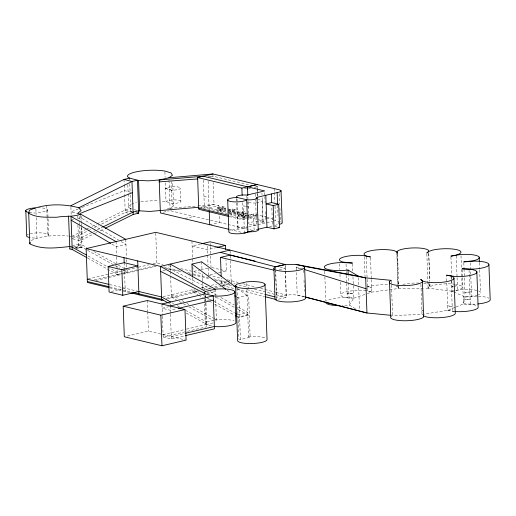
<?xml version="1.0" encoding="UTF-8"?>
<svg xmlns="http://www.w3.org/2000/svg" width="516" height="516" viewBox="0 0 516 516"><rect width="100%" height="100%" fill="white"/><g stroke="black" fill="none" stroke-linecap="round" stroke-linejoin="round"><path stroke-width="0.39" stroke-dasharray="2.58 1.94" d="M429.925 284.11L429.886 286.941L428.087 288.167L424.133 288.205M94.254 279.917L122.505 273.299L117.267 274.557L117.513 272.371L86.907 255.33M154.613 265.779L123.253 273.125L126.994 272.28L127.239 270.094M456.009 306.955L463.471 303.93L465.064 297.003L464.071 269.933M352.97 276.737L353.757 298.171L349.306 305.124A17.183 4.012 -2.1 0 1 341.927 305.678M211.367 325.77L206.155 324.519L205.226 323.68L206.652 322.055L214.127 320.307M477.732 294.952A16.106 3.76 -2.1 0 1 474.849 295.791L465.064 297.003L452.19 291.269L428.087 288.167L429.564 286.761L432.943 285.49A17.118 3.999 -2.1 0 1 454.951 284.252M81.76 227.498L82.263 241.178L78.6 244.1L72.633 245.732M167.036 209.038L170.022 208.335L173.557 205.871L172.673 181.729M427.919 283.626L429.718 282.407M71.969 236.289L85.624 229.543M86.34 229.188L89.216 227.769M92.087 226.35L96.402 224.215M97.118 223.86L125.143 210.012L130.709 208.709L133.579 209.464M72.059 238.663L91.455 229.078M94.331 227.659L98.64 225.531M101.517 224.112L125.227 212.405L130.793 211.102L132.231 211.483M72.692 236.476L79.922 238.353L92.854 231.961M93.57 231.607L96.447 230.188M97.163 229.833L102.194 227.343M72.782 238.85L80.006 240.727L93.66 233.987M94.376 233.632L97.253 232.213M100.13 230.787L103.722 229.014M75.807 247.815L78.684 246.474L81.934 247.209L86.862 249.95M31.218 240.527C42.615 235.212 55.773 235.199 68.106 236.025M390.78 316.798A16.68 3.896 -2.1 0 1 392.592 315.476L422.011 314.489L447.798 310.29L455.26 307.259M78.484 208.864L71.073 211.812L76.858 213.314M79.225 208.574L81.444 207.69M82.186 207.393L124.427 190.597L130.935 192.287M366.154 290.876L364.038 290.605A16.377 3.825 -2.1 0 0 344.159 292.417A16.377 3.825 -2.1 0 0 344.482 297.184L353.757 298.171L366.521 293.881M367.269 293.63L371.778 292.114L398.823 288.47L423.339 288.212M74.962 247.512L78.684 246.474L77.832 223.176M210.773 176.756L213.018 176.227L250.286 185.141M71.137 220.158L74.13 219.455M77.871 218.578L80.857 217.875L118.338 239.869M248.293 188.914L250.537 188.385M254.278 187.508L257.271 186.811L257.355 189.172M163.379 212.231L168.616 210.999M199.382 207.974L214.056 204.549L218.823 205.69L219.068 212.302M202.982 208.303L204.375 207.974L227.795 213.572M209.103 207.967L218.823 205.69M217.507 207.677L222.364 206.535L225.563 207.303L225.608 208.451L220.745 209.586L217.546 208.825L217.507 207.677L220.706 208.438L225.563 207.303M217.546 208.825L222.409 207.684L222.364 206.535M222.235 208.806L217.371 209.948L217.417 211.089L222.273 209.954L225.473 210.721L225.434 209.573L222.235 208.806L222.273 209.954M185.18 218.5L194.158 216.398M225.434 209.573L220.571 210.709L220.609 211.857L225.473 210.721M256.433 202.827L262.251 201.466A7.301 1.703 -2.1 0 0 256.845 199.602M235.502 209.677L232.303 208.915L227.44 210.051L230.639 210.818L235.502 209.677L235.548 210.825L230.684 211.966L228.762 211.502M73.62 246.745L81.851 244.816L86.778 247.564M227.485 211.199L232.348 210.064L232.303 208.915M235.812 212.05L230.949 213.192L230.994 214.34L235.851 213.198L235.812 212.05L232.613 211.289L227.75 212.424L204.304 206.819L200.298 207.168M76.697 248.435L81.934 247.209L81.206 227.388M229.181 213.25L232.658 212.437L235.851 213.198M237.844 212.54L242.707 211.399L245.906 212.166L245.951 213.314L241.088 214.45L237.889 213.689L237.844 212.54L241.043 213.302L245.906 212.166M237.889 213.689L242.752 212.547M238.315 214.985L243.178 213.843L246.377 214.611L246.416 215.727L241.559 216.862L241.514 215.72L238.315 214.985L238.36 216.101L243.217 214.959L246.416 215.727M241.514 215.752L246.377 214.611M243.816 216.269L246.061 215.746M246.809 215.565L253.543 213.992L265.798 216.92M209.715 224.724L219.442 222.448L219.184 215.424M243.862 217.417L247.603 216.539M248.351 216.365L253.582 215.14M246.513 217.913L242.997 218.732L229.001 215.385M256.845 215.488L248.583 217.41L260.554 220.268L265.83 222.841M229.072 216.52L243.042 219.861L246.532 219.048M256.852 216.63L248.628 218.558L247.803 196.08M260.554 220.268L265.792 219.042M266.533 218.868L270.274 217.991L274.235 219.926M247.983 227.021L238.134 229.33A9.604 2.245 -2.1 0 0 229.672 230.962M248.757 226.84L256.51 225.028L255.594 199.956M257.968 224.686L272.564 221.267M273.312 221.093L275.557 220.564L278.337 221.229M251.66 230.768L256.962 229.53M269.726 226.537L272.487 225.892L271.784 206.613M274.673 225.382L278.317 224.525L278.201 221.332M200.711 243.991L192.12 246.003L207.458 249.673L216.056 247.661M88.03 279.014L122.421 270.958M123.169 270.784L137.649 267.391M138.417 267.211L149.156 264.695M152.994 263.799L156.832 262.896L162.998 264.373M95.821 280.491L122.537 274.235M123.285 274.06L156.187 266.353M162.74 270.926L165.533 270.274M168.293 269.623L170.377 269.139L210.341 289.018M193.835 271.377L200.085 269.913M200.866 269.726L208.683 267.901M111.379 291.469L121.312 289.141M122.073 288.966L125.13 288.25M208.135 268.043L208.4 275.228L215.43 273.583M218.552 272.848L226.369 271.016L225.956 259.838M163.088 296.616L194.397 289.283M201.124 287.709L207.329 286.251M211.25 285.335L216.733 284.052M219.874 283.316L226.679 281.723M227.421 281.549L231.162 280.672L238.14 282.497M279.233 269.668L285.213 268.262L279.795 266.966M300.615 268.849L296.203 267.475L296.797 267.662M166.165 298.254L197.847 290.889M203.491 289.515L210.547 287.863M214.469 286.941L219.171 285.838M222.222 285.174L230.478 283.181M167.694 298.841L199.002 291.508M205.878 289.895L211.367 288.612M215.288 287.689L220.777 286.406M223.054 285.87L229.788 284.297M206.993 293.456L215.34 291.501L213.908 290.792M169.151 306.62L162.101 308.271L170.293 310.232L176.556 308.762M236.986 288.141L237.334 297.751L247.061 295.475L248.635 295.849L250.15 337.264L240.43 339.547L238.856 339.167L237.366 298.525M285.554 270.984L286.257 297.403L276.537 299.68L275.686 267.643M127.426 336.039L148.434 331.117L185.315 339.934M214.875 320.126L216.372 319.778A15.357 3.586 -2.1 0 1 234.103 320.92M237.96 314.702L247.68 312.425L237.121 306.549M163.069 334.613L185.786 329.292M186.573 329.111L206.155 324.519M186.321 313.07L206.735 324.429L214.966 322.5M247.77 314.818L238.044 317.095L239.618 317.469L249.344 315.192L247.77 314.818L237.205 308.942M162.392 316.256L163.153 336.987L186.657 331.478M187.443 331.298L206.245 326.892L205.22 298.977M171.254 336.574L184.573 333.452M163.153 336.987L171.344 338.941L185.444 335.639M453.37 286.412L452.022 286.728L454.841 286.18M454.048 286.257L457.37 285.619L455.544 286.045M451.816 281.097L452.19 291.269L454.886 290.637M197.473 290.966L192.984 292.004L197.912 294.765M452.19 291.269L455.009 290.721M455.712 290.585L460.595 289.05A17.118 3.999 -2.1 0 0 455.744 284.361M456.234 290.321L461.181 289.702A16.106 3.76 -2.1 0 1 477.623 290.624A16.106 3.76 -2.1 0 1 478.306 294.726M465.064 297.003L476.778 296.229M170.022 208.335L197.222 205.994M198.021 205.923L214.024 204.542L213.25 182.522M208.212 176.595L213.018 176.227L212.934 173.957M462.504 277.66L463.471 303.93L473.34 304.672A16.428 3.838 -2.1 0 1 476.565 305.607M68.88 236.076L71.195 236.238M463.471 303.93L474.946 304.195A17.163 4.005 -2.1 0 0 477.165 304.027M454.693 311.458L447.798 310.29L446.514 275.17M353.757 298.171L342.598 297.629A17.183 4.012 -2.1 0 0 326.215 301.144M447.798 310.29L453.809 311.838M371.314 279.524L371.778 292.114L367.908 291.243L365.721 290.069M255.717 186.437L257.271 186.811M244.449 188.346L247.545 189.088M203.949 196.377L208.716 197.518M245.481 206.31L243.436 205.82L244.436 233.026M246.158 206.471L248.202 206.961M266.546 217.101L270.274 217.991M218.868 206.839L256.987 215.952M229.033 212.734L247.906 217.242M229.072 213.882L247.944 218.391M274.609 226.401L277.434 227.072M170.886 210.838L254.156 230.749M229.775 229.517L243.662 232.839M296.203 267.475L302.879 269.068M211.792 267.533L226.369 271.016M304.627 296.784C295.475 293.604 285.587 294.533 276.473 297.345L275.492 270.539M78.613 244.094L81.851 244.816M168.39 265.663L172.247 266.585M180.723 268.61L191.513 271.19M193.823 271.745L202.259 273.757M208.4 275.228L222.054 278.492M227.369 279.762L231.162 280.672L231.226 283.007L235.122 284.026M163.856 266.901L179.271 270.584M187.747 272.609L191.597 273.532M193.139 273.899L208.483 277.569M213.798 278.84L226.698 281.923M165.43 268.197L183.154 272.435M189.32 273.912L191.636 274.467M193.178 274.835L208.516 278.505M215.346 280.136L229.007 283.4M237.334 297.751L238.908 298.125L240.43 339.547M207.426 298.719L211.147 299.603M109.676 284.555L138.069 291.34M109.76 286.896L132.064 292.23M109.792 287.825L129.819 292.617M246.854 289.869L248.577 336.89L250.15 337.264M125.143 210.012L132.367 211.889M128.116 213.153L125.227 212.405L124.601 195.254M304.227 296.835L297.216 295.01L296.152 265.953M242.791 283.71L255.194 286.954M260.619 288.373L275.344 292.23M276.118 292.43L286.199 295.068L285.129 265.998M238.998 285.038L249.067 287.676M254.491 289.095L275.415 294.565M276.189 294.765L286.257 297.403M231.516 285.587L221.441 282.949L221.48 284.503L221.267 278.156M247.022 289.637L264.069 294.101M222.299 285.49L236.244 289.141M237.025 289.341L264.14 296.436M134.295 209.657L137.882 210.599M135.818 212.424L137.256 212.805M165.513 188.482L171.622 190.204A7.566 1.767 -2.1 0 0 180.413 188.488L180.903 201.724A7.566 1.767 -2.1 0 1 172.105 203.465L165.997 201.64A22.569 5.27 -2.1 0 0 161.585 201.085M371.778 292.114L367.56 291.056L367.128 279.272M171.622 190.23L165.513 188.405A7.566 1.767 -2.1 0 1 174.253 186.657A7.566 1.767 -2.1 0 1 180.413 188.488M396.043 285.993L398.391 287.141L398.823 288.47L397.565 254.156M202.62 287.354L206.845 289.708M210.367 291.663L217.404 295.584M220.925 297.538L234.303 304.982M206.935 292.095L210.457 294.055M216.088 297.19L234.393 307.375M200.647 293.939L192.9 289.631L193.016 292.907M203.459 295.507L205.574 296.687M206.277 297.074L211.205 299.815M214.017 301.383L234.438 312.748M198.621 295.158L202.846 297.506M203.549 297.9L208.477 300.641M209.18 301.034L211.999 302.602M214.811 304.169L234.522 315.134M93.815 251.479L115.642 263.637M118.461 265.205L124.092 268.339M124.795 268.733L126.904 269.907L127.026 273.183M171.318 294.688L178.355 298.609M181.877 300.57L183.986 301.744M186.805 303.311L188.914 304.492M192.436 306.452L212.856 317.817M213.56 318.211L216.372 319.778M87.565 250.344L114.32 265.23M115.023 265.617L119.951 268.365M123.472 270.32L126.994 272.28M171.402 297.081L176.33 299.822M179.149 301.389L182.67 303.35M183.374 303.737L186.186 305.304M189.004 306.872L212.94 320.191M172.15 302.847L173.563 303.634M177.078 305.588L179.897 307.162M185.528 310.297L206.652 322.055M87.701 258.103L117.267 274.557M168.719 303.273L170.835 304.453M121.112 241.501L125.969 244.352L116.248 246.629L111.385 243.778M355.453 308.781L349.306 305.124L348.223 275.596M127.826 184.818L128.652 207.355L130.709 208.709M423.597 311.161L421.843 309.955L422.894 311.219M237.47 288.36L247.061 295.475M227.111 290.166L230.936 293.011M79.922 238.353L82.263 241.178M398.823 288.47L398.075 287.277L397.043 254.362M173.557 205.871L172.105 203.465L171.306 181.542M479.409 262.721L479.641 269.107M479.667 269.907L480.493 292.256M470.308 262.85L470.779 275.725M470.805 276.531L471.534 296.358M469.05 269.971L470.308 304.279M463.807 262.696L464.045 269.133M462.207 269.616L462.478 276.853M461.007 255.723L462.175 287.651M456.279 255.846L457.047 276.77M457.079 277.576L457.537 290.16M450.932 256.955L451.642 276.266M451.668 277.073L451.79 280.291M451.061 276.112L452.351 311.225M428.809 253.782L429.802 280.917M428.68 253.124L429.712 281.285M429.796 283.606L429.912 286.632M426.829 253.853L428.087 288.167M420.901 284.2L422.011 314.489M396.791 252.156L398.023 285.761M391.334 281.156L391.45 284.348M391.483 285.142L392.592 315.476M370.52 257.8L371.288 278.724M366.302 256.742L367.095 278.472M364.309 256.807L365.038 276.763M358.317 277.653L358.601 285.425M358.685 287.76L359.491 309.652M352.499 263.863L352.796 271.906M346.043 264.14L346.275 270.584M346.307 271.384L346.423 274.602M346.455 275.409L346.72 282.652M346.752 283.458L347.268 297.655M339.593 263.811L339.792 269.397M339.973 274.19L340.147 278.975M340.263 282.168L340.734 294.939M324.68 271.293L324.861 276.079M324.887 276.879L325.764 300.822M303.647 270.036L303.789 273.97M304.021 280.265L304.427 291.276M279.395 193.803L279.775 204.175M279.924 208.161L280.362 220.132M277.614 205.374L277.995 215.746M274.383 188.643L274.499 191.836M274.531 192.636L274.88 202.214M275.028 206.2L275.557 220.564M275.351 266.766L275.434 269.03M264.721 192.52L264.837 195.712M264.863 196.512L265.101 202.891M265.424 211.67L265.746 220.448M262.322 200.756L263.134 222.783M261.947 193.094L261.999 194.616M262.115 197.66L263.063 223.493A7.301 1.703 -2.1 0 0 256.91 221.622A7.301 1.703 -2.1 0 0 248.667 223.551L248.325 214.108M257.278 186.153L257.336 187.766M257.368 188.566L257.632 195.816M257.387 189.959L257.503 193.1M257.529 193.887L257.619 196.248M255.368 193.868L255.562 199.195M253.543 213.992L254.13 229.968M247.861 201.524L248.093 207.819M246.841 195.899L246.932 198.299M246.616 283.465L246.822 289.07M243.178 213.843L243.217 214.959M242.41 202.614L243.042 219.861M241.043 213.302L241.088 214.45M237.025 199.008L237.141 202.201M237.173 202.994L238.134 229.33A6.818 1.593 -2.1 0 1 239.495 227.582A6.818 1.593 -2.1 0 1 246.7 226.924M236.515 198.376L237.624 228.698M232.613 211.289L232.658 212.437M230.639 210.818L230.684 211.966M230.065 250.802L230.175 253.679M230.259 255.917L230.4 259.909M230.433 260.709L231.22 282.233M220.706 208.438L220.745 209.586M215.249 289.192L215.449 294.642M215.482 295.429L216.462 322.152M208.122 181.2L209.141 209.115M210.147 243.391L210.231 245.79M210.264 246.59L210.586 255.368M210.612 256.168L211.025 267.353M207.329 246.08L208.019 264.843M203.356 180.058L204.375 207.974M205.671 295.352L205.929 302.421M205.961 303.202L206.735 324.429M205.084 295.352L205.136 296.764M204.342 299.532L205.226 323.68M201.685 261.805L202.008 270.584M202.124 273.783L202.388 280.968M202.42 281.768L202.678 288.915M191.933 240.972L192.732 262.773M192.881 266.766L192.997 269.965M192.462 277.653L192.668 283.245M169.003 180.394L170.112 210.651M170.222 264.824L170.435 270.732M170.467 271.532L171.435 297.964M170.132 305.988L170.409 313.425M170.435 314.225L171.344 338.941M164.907 171.847L165.107 177.369M165.307 182.883L165.997 201.64A7.566 1.767 -2.1 0 1 174.737 199.892A7.566 1.767 -2.1 0 1 180.903 201.724M161.972 304.737L162.366 315.457M155.742 233.116L156.89 264.456M147.318 300.531L147.699 310.993M147.731 311.799L148.434 331.117M129.587 178.123L129.645 179.736M129.793 183.76L130.09 191.81M130.206 195.029L130.793 211.102M124.021 179.426L124.195 184.212M124.221 185.012L124.569 194.48M125.781 239.321L126.497 258.729M126.523 259.529L126.672 263.521M126.704 264.315L126.878 269.107M124.195 262.696L125.253 291.521M116.061 241.598L116.597 256.213M116.629 257.013L116.919 264.998M116.951 265.798L117.068 268.991M117.093 269.791L117.306 275.46M81.347 216.23L81.58 222.667M81.612 223.473L81.728 226.692M80.754 214.959L80.948 220.255M79.109 216.249L79.316 221.77M79.341 222.564L79.458 225.718M79.49 226.511L80.006 240.727M77.568 215.933L77.658 218.345M70.905 207.232L71.214 215.759M47.743 209.98L48.665 235.044M46.627 205.555L47.059 217.339M47.091 218.126L47.749 236.141A11.062 2.58 -2.1 0 0 44.124 233.148A11.062 2.58 -2.1 0 0 30.315 233.774M35.901 209.057L36.107 214.566M36.223 217.7L36.965 238.063A11.062 2.58 -2.1 0 1 28.935 237.366M285.387 264.56L285.535 270.184M248.577 336.89A14.732 3.438 -2.1 0 1 265.372 338.038M478.429 296.281A17.163 4.005 -2.1 0 1 488.968 298.216M255.704 203.001A7.301 1.703 -2.1 0 1 248.57 200.808M256.51 225.028A7.301 1.703 -2.1 0 1 248.667 223.551M280.42 221.732A7.65 1.787 -2.1 0 1 281.613 222.132M128.652 207.355A22.569 5.27 -2.1 0 1 136.476 202.62M140.926 201.769A22.569 5.27 -2.1 0 1 158.264 200.872M367.198 287.386A16.796 3.922 -2.1 0 1 389.187 284.864M26.716 235.393A11.062 2.58 -2.1 0 1 28.464 234.329M29.283 212.573A11.062 2.58 -2.1 0 0 36.049 212.998L46.833 211.076A11.062 2.58 -2.1 0 0 38.371 207.787M402.854 284.522A16.054 3.747 -2.1 0 1 420.159 283.123M423.868 283.49A16.054 3.747 -2.1 0 1 429.983 285.709M398.075 282.529L398.655 283.929L398.075 282.529M471.366 291.824L464.897 292.469L471.366 291.824M81.934 247.209L75.897 248.067L81.934 247.209M470.14 299.744L463.303 299.39L470.14 299.744M348.365 293.12L347.107 293.114L353.589 293.636L348.365 293.12M452.184 306.685L447.636 305.749L452.184 306.685M368.385 286.644L367.392 286.515L371.61 287.573L368.385 286.644"/><path stroke-width="0.77" d="M422.436 280.885L423.584 317.037A16.68 3.896 -2.1 0 1 404.318 320.759A16.68 3.896 -2.1 0 1 390.78 316.798L389.49 281.678M86.204 254.936L72.124 247.093L69.654 246.551C56.541 247.835 41.996 250.054 29.825 243.81L28.703 213.224L29.38 210.251C44.699 203.607 62.804 203.478 78.8 207.767L81.141 210.593L77.477 213.514L80.728 214.23L125.781 239.321M29.825 243.81L30.167 242.32M235.593 285.683L236.838 284.135L246.558 281.859A14.732 3.438 -2.1 0 1 264.785 283.929A14.732 3.438 -2.1 0 1 251.898 288.425A14.732 3.438 -2.1 0 1 235.593 285.683L237.612 340.715A14.732 3.438 -2.1 0 0 252.821 343.508A14.732 3.438 -2.1 0 0 267.043 339.463L265.024 284.432M234.793 291.824A15.357 3.586 -2.1 0 0 215.249 289.192L205.529 291.469L204.104 293.094L205.033 293.933L213.224 295.894L216.443 296.12A15.357 3.586 -2.1 0 0 234.793 291.824L235.915 322.41A15.357 3.586 -2.1 0 1 217.565 326.705L214.346 326.48L185.36 333.272M229.001 229.336L160.386 212.927L159.18 180.032L168.906 177.756L172.434 175.285L170.99 172.879L164.875 171.054A22.569 5.27 -2.1 0 0 139.81 171.183A22.569 5.27 -2.1 0 0 127.529 176.769L129.587 178.123L138.559 180.471L148.724 180.839L203.214 176.233L264.663 190.926L246.816 195.106A6.818 1.593 -2.1 0 0 238.844 195.525A6.818 1.593 -2.1 0 0 236.967 197.409A9.604 2.245 -2.1 0 0 227.691 199.879L228.859 231.8A9.604 2.245 -2.1 0 0 237.341 233.825A9.604 2.245 -2.1 0 0 247.867 231.658A6.785 1.58 -2.1 0 0 255.897 231.245A6.785 1.58 -2.1 0 0 257.723 229.349L266.966 227.188L274.028 228.872L279.556 227.582L278.698 204.284L271.635 202.595L266.114 203.891L273.177 205.581L278.698 204.284M70.847 205.703L124.021 179.426L129.587 178.123M78.8 207.767L131.967 181.49L137.482 180.2L138.688 213.179L133.18 214.469L105.154 228.304M102.916 226.988L133.089 212.076L138.598 210.786L149.846 211.425L198.699 207.303M80.509 213.289L132.38 192.661M228.291 216.339L198.795 209.283L197.628 177.536L212.934 173.957L279.253 189.811A7.65 1.787 -2.1 0 1 277.15 192.603L277.589 204.575M80.728 214.23C72.782 217.126 64.687 215.765 56.463 217.281C47.182 217.049 37.042 218.133 28.703 213.224M197.628 177.536L241.881 188.121L257.22 184.541L247.461 186.811L247.822 195.674M277.15 192.603L256.549 197.435A6.785 1.58 -2.1 0 1 254.723 199.324A6.785 1.58 -2.1 0 1 246.7 199.737A9.604 2.245 -2.1 0 1 236.167 201.911A9.604 2.245 -2.1 0 1 227.691 199.879M109.018 287.644L87.378 282.471L86.14 248.609L155.709 232.31L230.039 250.086L285.387 264.56L275.66 266.837L220.319 252.363M244.436 233.026L251.163 231.445M201.492 243.81L210.089 241.798L225.428 245.461L225.576 249.454M108.154 266.456L124.195 262.696L137.895 265.972L121.847 269.733L108.154 266.456L109.089 292.004L122.782 295.281L138.83 291.521L161.592 296.964L170.744 302.06M216.836 247.474L225.428 245.461M230.039 250.086L160.47 266.379L86.14 248.609M192.429 276.86L191.965 264.082L201.685 261.805L236.193 287.412M221.209 276.557L220.506 257.394L230.226 255.117L255.007 261.044M123.189 306.182L147.318 300.531L184.973 309.536L186.095 340.121L161.966 345.772L124.311 336.767L123.189 306.182L160.844 315.186L184.973 309.536M130.58 292.798L161.714 300.241L163.211 299.893M161.947 304.027L205.033 293.933M170.132 305.988L213.224 295.894L214.43 328.853L185.444 335.639M178.123 308.4L213.379 300.138M68.531 215.965L69.86 248.925M168.906 177.756L212.934 173.957M159.251 181.877L197.718 178.936M477.9 303.956A17.163 4.005 -2.1 0 0 490.2 299.899L488.91 264.779A17.163 4.005 -2.1 0 1 473.656 269.075L462.181 268.81L472.05 269.552A16.428 3.838 -2.1 0 1 474.417 274.248A16.428 3.838 -2.1 0 1 454.97 276.492L446.514 275.17L450.655 275.937L453.248 277.028A16.654 3.889 -2.1 0 1 445.366 281.871A16.654 3.889 -2.1 0 1 424.642 281.691L421.772 280.639L420.721 279.375L422.475 280.581L422.301 281.917A16.68 3.896 -2.1 0 1 400.268 285.561A16.68 3.896 -2.1 0 1 391.302 280.356L365.67 277.872L358.259 276.099L296.094 264.437L285.077 264.489L275.351 266.766A15.357 3.586 -2.1 0 0 286.264 271.416A15.357 3.586 -2.1 0 0 304.614 267.12L305.736 297.7A15.357 3.586 -2.1 0 1 290.837 301.944A15.357 3.586 -2.1 0 1 275.047 298.964L273.925 268.391M454.693 311.458L456.254 311.606A16.428 3.838 -2.1 0 0 478.119 306.794L476.829 271.68M390.993 315.321L366.96 312.986L305.008 297.035M296.094 264.437L303.505 266.204L365.67 277.872L366.96 312.986L305.408 296.99M69.737 248.944L72.214 249.486L86.998 257.71M236.967 197.409L246.7 199.737L247.867 231.658M198.679 208.135L228.253 215.191M278.137 227.24L279.556 227.582M220.506 257.394L273.944 270.171M87.262 279.195L108.902 284.368M87.346 281.536L108.986 286.709M132.825 292.411L161.676 299.306M124.021 179.426L131.967 181.49L133.18 214.469M233.845 286.193L236.167 286.799M264.85 294.301L274.925 296.939M264.914 296.642L276.537 299.68M137.256 212.805L138.688 213.179M304.382 269.487L366.07 288.754M423.72 315.998L425.932 316.805A16.654 3.889 -2.1 0 0 444.05 317.353A16.654 3.889 -2.1 0 0 455.28 313.438L453.99 278.317M160.657 271.416L204.884 293.43M170.196 264.102L215.249 289.192M116.061 241.598L71.002 216.507L72.214 249.486M205.529 291.469L160.47 266.379L161.714 300.241M235.844 313.528L237.25 314.315M235.232 315.528L237.341 316.701M161.682 299.357L168.016 302.886M71.137 220.158L110.695 243.371M488.91 264.779A17.163 4.005 -2.1 0 0 475.494 261.115L463.781 261.889L473.565 260.67A16.106 3.76 -2.1 0 0 477.693 256A16.106 3.76 -2.1 0 0 459.891 254.582L450.9 256.149L455.834 255.194L459.305 253.936A17.118 3.999 -2.1 0 0 453.661 249.138A17.118 3.999 -2.1 0 0 431.653 250.37L428.274 251.64L426.797 253.046L428.596 251.827L428.693 250.589A16.054 3.747 -2.1 0 0 414.477 247.899A16.054 3.747 -2.1 0 0 397.772 250.911L396.791 252.156L397.533 253.356L397.107 252.021L394.753 250.873A16.796 3.922 -2.1 0 0 374.229 250.17A16.796 3.922 -2.1 0 0 364.438 254.956L366.624 256.13L370.488 256.994L362.754 255.491A16.377 3.825 -2.1 0 0 342.869 257.297A16.377 3.825 -2.1 0 0 343.192 262.07L352.473 263.057L341.308 262.515A17.183 4.012 -2.1 0 0 324.654 267.901A17.183 4.012 -2.1 0 0 348.023 270.003L358.259 276.099M191.965 264.082L225.827 289.218M234.78 295.855L236.051 296.803M303.505 266.204L304.614 267.12M479.203 257.136L479.377 261.928M348.023 270.003L348.197 274.796M281.033 190.701L282.2 222.622A7.65 1.787 -2.1 0 1 280.104 224.144M273.177 205.581L274.028 228.872M271.319 193.971L271.635 202.595M265.798 195.267L266.966 227.188M257.103 198.067L258.271 229.988M241.881 188.121L242.146 195.364M209.232 211.457L209.715 224.724M160.844 315.186L161.966 345.772M138.559 180.471L139.675 211.057M137.708 260.935L138.946 294.797M124.008 257.665L124.195 262.696M121.847 269.733L122.782 295.281M25.8 210.328L26.716 235.393A11.062 2.58 -2.1 0 0 28.935 237.366M247.499 186.818L247.545 189.088M338.915 305.685A17.183 4.012 -2.1 0 1 325.938 303.021M29.283 212.573A11.062 2.58 -2.1 0 1 26.129 209.993A11.062 2.58 -2.1 0 1 35.256 207.884"/></g></svg>
